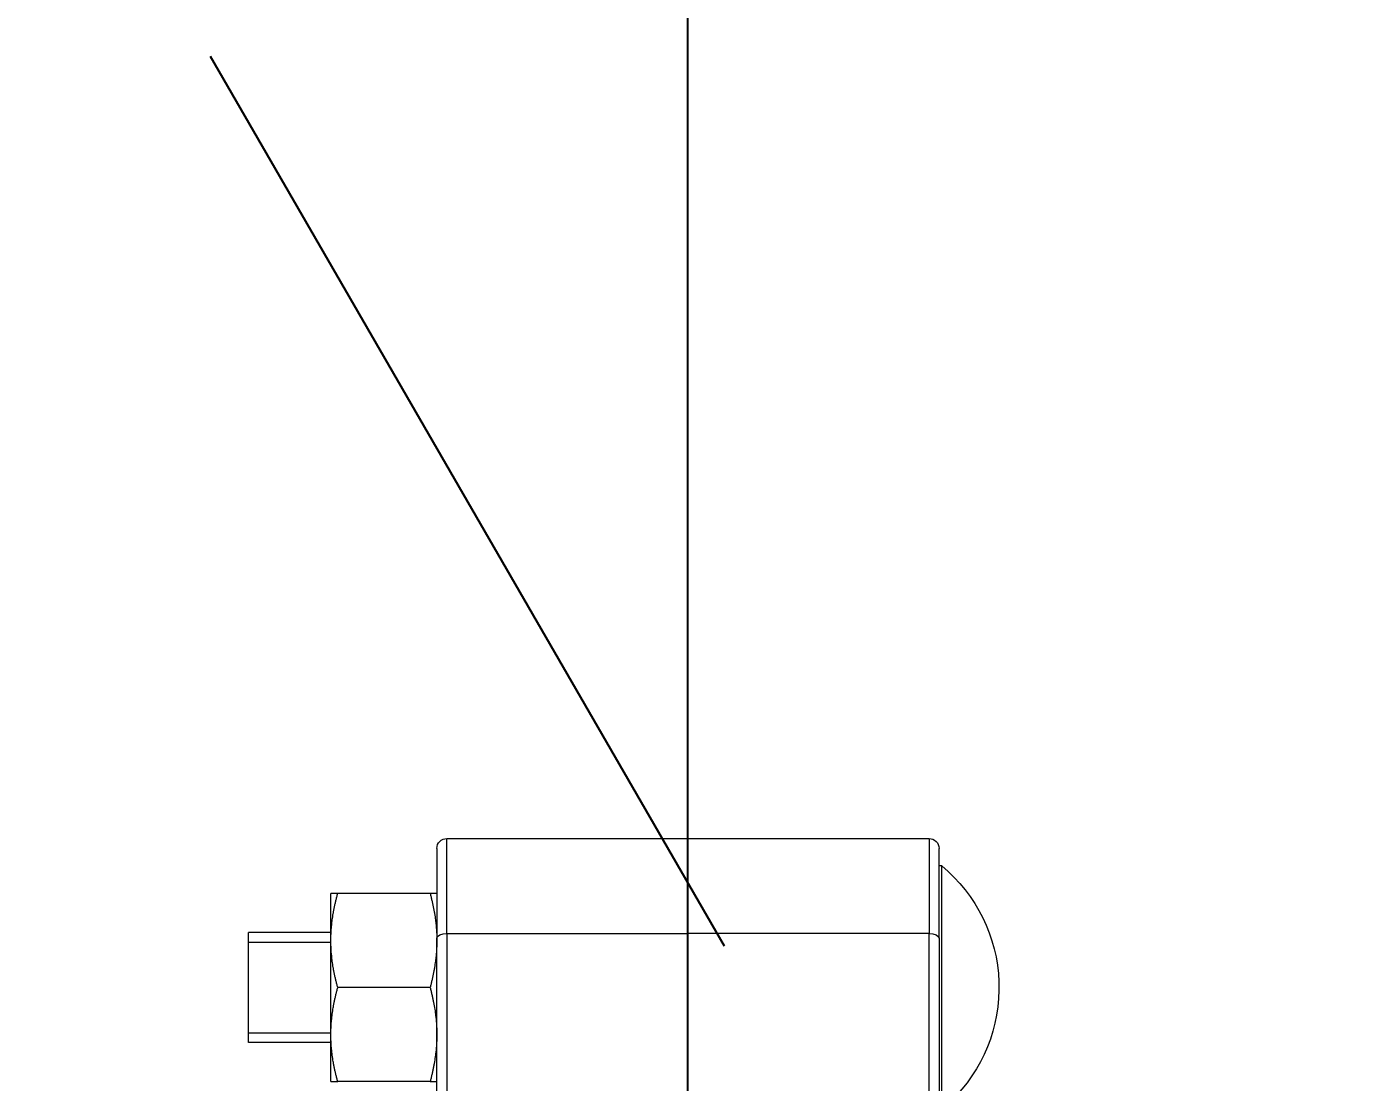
# Model space of a CAD drawing. Header units: millimetres. Extents: x -20146070 to 165023, y -3349561 to 35447.
# Drawn here: x 7109.1 to 7230.3, y -13883 to -13786.8 of the extents above; entities that cross this region are included whole.
import ezdxf
from ezdxf import colors
from ezdxf.entities.mleader import LeaderData, LeaderLine
from ezdxf.math import Vec2, Vec3

# ---------------------------------------------------------------- set-up
doc = ezdxf.new("R2010")
doc.units = ezdxf.units.MM
doc.header["$LTSCALE"] = 50
doc.linetypes.add('CONTINOUS', pattern=[0])
for name, color, linetype in [('ASPL- FM200-DEVICES', 8, 'Continuous'), ('M-_FM200 PIPE', 1, 'Continuous'), ('M_FIREALAM-_E-', 10, 'Continuous'), ('M_FM 200 Cylinder', 1, 'Continuous')]:
    doc.layers.add(name, color=color, linetype=linetype)
doc.styles.add('RomanS', font='romans__.ttf', dxfattribs={"width": 0.75, "height": 40})

# ---------------------------------------------------------------- blocks, each defined once
blk = doc.blocks.new('STROBE')
at = {"layer": 'M_FIREALAM-_E-'}
blk.add_line((123.35, -4.31), (204.36, 42.46), dxfattribs=at)
blk = doc.blocks.new('180')
at = {"layer": 'ASPL- FM200-DEVICES', "color": 1, "lineweight": 5}
for p, q in [((-38660.78, -130218.04), (-38682.72, -130218.04)), ((-38682.72, -130218.04), (-38682.72, -130226.7)), ((-38660.78, -130218.04), (-38660.78, -130226.7)), ((-38638.84, -130218.04), (-38660.78, -130218.04)), ((-38660.78, -130226.7), (-38660.78, -130218.04)), ((-38638.84, -130226.7), (-38638.84, -130218.04)), ((-38683.63, -130227.11), (-38683.63, -130218.95)), ((-38637.92, -130218.95), (-38637.92, -130227.11)), ((-38683.9, -130241.57), (-38683.9, -130220.54)), ((-38683.9, -130220.54), (-38683.63, -130220.54)), ((-38637.31, -130223.04), (-38628.9, -130223.04)), ((-38628.28, -130227.33), (-38628.28, -130223.04)), ((-38682.72, -130226.7), (-38660.78, -130226.7)), ((-38682.72, -130241.51), (-38682.72, -130226.7)), ((-38638.84, -130226.7), (-38660.78, -130226.7)), ((-38660.78, -130241.51), (-38660.78, -130226.7)), ((-38660.78, -130226.7), (-38660.78, -130241.51)), ((-38638.84, -130226.7), (-38638.84, -130241.51)), ((-38628.28, -130226.61), (-38620.78, -130226.61)), ((-38620.78, -130236.61), (-38620.78, -130226.61)), ((-38683.63, -130227.11), (-38683.63, -130241.73)), ((-38637.92, -130241.73), (-38637.92, -130227.11)), ((-38628.28, -130235.9), (-38628.28, -130227.33)), ((-38620.78, -130227.47), (-38628.28, -130227.47)), ((-38637.31, -130231.61), (-38628.9, -130231.61)), ((-38628.28, -130235.76), (-38620.78, -130235.76)), ((-38628.28, -130240.18), (-38628.28, -130235.9)), ((-38628.28, -130236.61), (-38620.78, -130236.61)), ((-38637.31, -130240.18), (-38628.9, -130240.18))]:
    blk.add_line(p, q, dxfattribs=at)
for radius in [229.34, 229.02, 228.54]:
    blk.add_circle((-38660.78, -130292.31), radius, dxfattribs=at)
for centre, radius, start, end in [((-38660.78, -130292.31), 235.9, 90, 270), ((-38660.78, -130292.31), 232.83, 90, 270), ((-38660.78, -130292.31), 229.97, 90, 270), ((-38682.72, -130218.95), 0.914, 90, 180), ((-38638.84, -130218.95), 0.914, 0, 90), ((-38674.7, -130231.61), 14.39, 129.7151, 226.1397)]:
    blk.add_arc(centre, radius, start, end, dxfattribs=at)
for centre, major_axis, start_param, end_param in [((-38682.72, -130227.11), (-0.914, 0), 4.712389, 6.283185), ((-38638.84, -130227.11), (0.914, 0), 0, 1.570796)]:
    blk.add_ellipse(centre, major_axis=major_axis, ratio=0.448941, start_param=start_param, end_param=end_param, dxfattribs=at)
for points in [[(-38637.92, -130223.04), (-38637.92, -130223.04), (-38637.31, -130223.04)], [(-38637.31, -130223.04), (-38637.92, -130225.34), (-38637.92, -130227.33)], [(-38628.9, -130223.04), (-38628.28, -130223.04), (-38628.28, -130223.04)], [(-38628.28, -130227.33), (-38628.28, -130225.34), (-38628.9, -130223.04)], [(-38637.92, -130227.33), (-38637.92, -130229.32), (-38637.31, -130231.61)], [(-38628.9, -130231.61), (-38628.28, -130229.32), (-38628.28, -130227.33)], [(-38637.31, -130231.61), (-38637.92, -130233.91), (-38637.92, -130235.9)], [(-38628.28, -130235.9), (-38628.28, -130233.91), (-38628.9, -130231.61)], [(-38637.92, -130235.9), (-38637.92, -130237.89), (-38637.31, -130240.18)], [(-38628.9, -130240.18), (-38628.28, -130237.89), (-38628.28, -130235.9)], [(-38637.31, -130240.18), (-38637.92, -130240.18), (-38637.92, -130240.18)], [(-38628.28, -130240.18), (-38628.28, -130240.18), (-38628.9, -130240.18)]]:
    blk.add_rational_spline(points, [1, 1.0379548493, 1], degree=2, dxfattribs=at)
blk = doc.blocks.new('SMOKE')
at = {"color": 7, "linetype": 'CONTINOUS'}
ml = blk.add_multileader_mtext('Standard', dxfattribs=at)
ml.set_content('{\\fArial|b0|i0|c0|p34;S}', color=7, style='RomanS')
ml.set_leader_properties(color=10)
ml.build(insert=Vec2(0, 0))
ml.multileader.update_dxf_attribs({"dogleg_length": 3.341, "arrow_head_size": 171.113, "scale": 50})
ctx = ml.context
ctx.base_point, ctx.scale, ctx.char_height, ctx.arrow_head_size, ctx.landing_gap_size, ctx.plane_origin = Vec3(10040458.851, 1663039.052), 50, 256.66875, 171.113, 171.113, Vec3(10036247.199, 1658323.42)
notes = []
notes.append((ctx, [(0, (0, 0, 0), (0, 0), (1, 0), 1, [])]))
ctx.mtext.insert, ctx.mtext.flow_direction = Vec3(10040629.963, 1663169.575), 5
for ctx, leaders in notes:
    for number, flags, end, landing, length, lines in leaders:
        leader = LeaderData()
        leader.index, (leader.has_last_leader_line, leader.has_dogleg_vector, leader.attachment_direction) = number, flags
        leader.last_leader_point, leader.dogleg_vector, leader.dogleg_length = Vec3(end), Vec3(landing), length
        for number, points, colour, breaks in lines:
            line = LeaderLine()
            line.index, line.vertices, line.color, line.breaks = number, Vec3.list(points), colors.encode_raw_color(colour), breaks
            leader.lines.append(line)
        ctx.leaders.append(leader)

msp = doc.modelspace()

# ---------------------------------------------------------------- linework, layer by layer
at = {"layer": 'M-_FM200 PIPE'}
msp.add_line((7169.32, -13935.03), (7169.32, -12779.48), dxfattribs=at)

# ---------------------------------------------------------------- block references
at = {"layer": 'M_FIREALAM-_E-', "xscale": 1.28, "yscale": 1.28, "zscale": 1.28}
for p in [(-12842896.26, -2136319.15), (-12837356.49, -2137100.4), (-12842882.17, -2139119.15), (-12837356.49, -2141062.9), (-12844197.58, -2141531.65), (-12841946.36, -2141531.65)]:
    msp.add_blockref('SMOKE', p, dxfattribs=at)
at = {"layer": 'M_FIREALAM-_E-', "rotation": 270}
msp.add_blockref('STROBE', (7130.14, -13666.15), dxfattribs=at)
at = {"layer": 'M_FM 200 Cylinder', "lineweight": -3, "xscale": -1}
msp.add_blockref('180', (-31491.46, 116357.29), dxfattribs=at)

doc.saveas('drawing.dxf')
